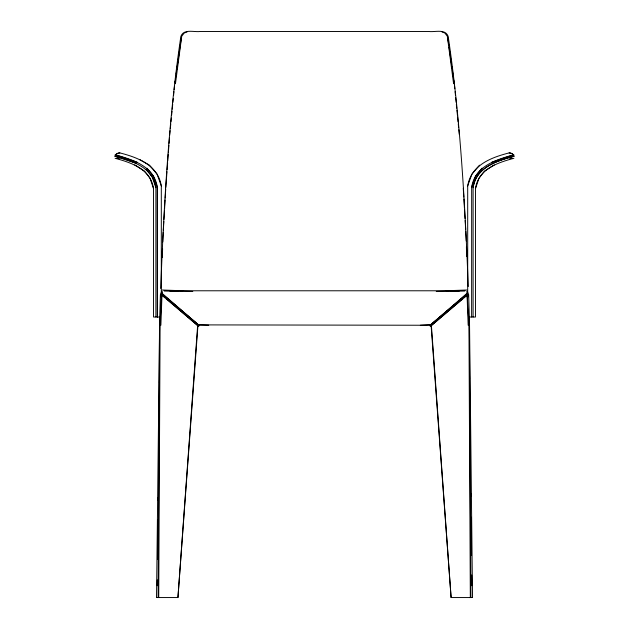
<?xml version="1.0" encoding="UTF-8"?>
<svg xmlns="http://www.w3.org/2000/svg" width="629" height="629" viewBox="0 0 629 629"><rect width="100%" height="100%" fill="white"/><g stroke="black" fill="none" stroke-linecap="round" stroke-linejoin="round"><path stroke-width="0.94" d="M114.517 155.992L114.596 156.023C131.807 160.898 153.004 167.031 155.913 187.757L155.898 316.961M158.72 597.542L160.096 325.217L161.511 294.93L162.172 292.155L161.394 292.155L160.395 294.852L159.507 325.217L158.131 597.542L159.499 597.55M157.981 597.55L156.527 597.503L159.711 316.363M157.258 585.748L157.321 579.867M157.541 559.299L157.958 520.112M158.17 500.527L158.201 497.586M158.791 441.755L158.822 438.814M159.42 382.975L159.452 380.042M162.392 257.418L162.597 248.699M162.754 241.913L163.225 232.172M160.875 325.24L161.975 294.93L161.511 294.93L198.465 326.144L199.204 325.382L161.92 293.9L198.394 324.886L420.471 325.24L430.653 324.886L467.127 293.9L466.875 292.155L467.654 292.155L468.652 294.852L469.541 325.217L472.521 597.503L471.066 597.55M160.694 288.467C164.02 204.213 168.509 119.801 180.877 36.317C183.896 28.486 194.117 32.378 200.321 31.474L428.726 31.474C434.93 32.378 445.151 28.486 448.163 36.317C460.444 119.164 464.957 202.915 468.275 286.533M163.336 230.222L163.847 221.439M163.957 219.49L164.468 210.707M164.578 208.749L165.089 199.967M165.207 198.017L165.71 189.235M177.928 597.55L197.64 325.586L166.433 298.759M165.828 187.285L166.976 171.662M167.117 169.712L167.621 162.88M167.762 160.93L168.265 154.097M168.407 152.147L168.91 145.315M169.059 143.357L169.484 137.499M197.86 326.561L177.944 597.55L157.376 597.55M169.633 135.549L170.113 130.675M170.302 128.717L170.781 123.842M170.97 121.892L171.355 117.985M171.646 115.06L172.032 111.152M172.22 109.202L172.7 104.32M172.889 102.37L173.274 98.47M173.565 95.537L173.95 91.637M174.139 89.688L174.524 85.78M175.452 83.767L181.726 36.23L183.982 33.29M174.854 82.871L175.129 80.944M175.405 79.018L175.821 76.133M176.096 74.206L176.513 71.321M176.788 69.394L177.897 61.697M178.172 59.771L181.356 37.63M468.267 296.77L468.652 294.852M469.305 317.024L475.485 317.024L475.485 188.574C478.126 169.217 497.547 162.667 513.877 158.304M475.485 188.614L478.984 178.251L484.44 171.151L494.268 164.892M473.102 317.024L473.102 187.701C475.996 167.235 496.824 160.961 513.909 156.236M473.102 187.701C476.027 167 497.224 160.898 514.404 156.023L514.483 155.992M471.656 187.277C474.793 166.221 496.108 159.68 513.767 154.773L513.854 154.742M467.693 292.571L467.693 185.932L471.876 174.194L479.51 165.16M467.693 185.964C470.948 165.168 491.186 157.454 509.144 152.91L512.022 153.539L513.036 154.451M482.026 168.179L475.524 176.214L471.671 187.222L471.632 316.961M198.717 326.121L199.472 325.366M115.956 154.459L118.449 152.957L119.856 152.91C137.798 157.462 158.044 165.144 161.307 185.932L161.307 293.546M115.964 154.451L116.978 153.539L119.856 152.91M430.653 324.886L466.867 293.428L467.74 293.428M462.614 298.759L431.4 325.586L451.119 597.55L471.671 597.55M464.839 296.841L466.325 295.567M467.536 294.93L430.582 326.144L429.843 325.382L467.127 293.9L468.951 325.217L470.327 597.542M184.517 32.865L187.025 32.016M491.847 162.196L513.295 154.978M509.411 158.917L512.218 157.973M466.797 291.408L467.441 291.321M169.924 291.101L178.337 290.771M446.189 290.771L466.828 290M420.337 325.24L430.338 324.91M436.259 291.424L465.051 290.779L163.996 290.779L192.788 291.424M469.549 597.55L470.917 597.542L469.336 316.363M161.307 293.428L162.18 293.428L198.394 324.886M159.695 317.024L153.515 317.024L153.515 188.574C150.874 169.217 131.453 162.667 115.123 158.304M156.527 597.503L157.132 597.503M471.915 597.503L472.521 597.503M198.709 324.91L208.71 325.24M509.144 152.91L510.551 152.957L513.044 154.459M162.219 290L182.858 290.771M450.702 290.771L459.123 291.101M161.606 291.321L162.243 291.408M161.535 292.886L162.062 293.004M115.091 156.236L136.171 163.288M116.782 157.973L119.589 158.917M442.022 32.016L444.53 32.865M115.705 154.978L137.153 162.196M115.146 154.742L115.233 154.773C132.861 159.687 154.184 166.198 157.329 187.222L157.368 316.961M139.567 159.514L149.49 165.16L157.124 174.209L161.307 185.964M134.732 164.892L144.56 171.143L150.017 178.251L153.515 188.614M445.065 33.29L447.321 36.23L453.595 83.767M161.975 294.93L164.208 296.841M429.576 325.366L430.322 326.121M146.974 168.179L153.476 176.214L157.344 187.277L157.368 317.024M146.054 169.287L152.194 176.946L155.898 187.701M160.395 294.852L160.78 296.77M161.511 291.431L161.842 293.311M447.691 37.63L448.799 45.335M449.075 47.254L450.875 59.771M451.15 61.697L451.567 64.583M451.842 66.509L452.117 68.435M452.393 70.354L452.951 74.206M453.226 76.133L453.501 78.059M453.776 79.977L454.193 82.871M454.429 84.805L454.814 88.713M455.097 91.637L455.482 95.537M455.671 97.495L456.151 102.37M456.347 104.32L456.733 108.227M456.921 110.177L457.401 115.06M457.59 117.01L458.069 121.892M458.266 123.842L458.651 127.742M458.84 129.692L459.319 134.575M431.117 325.586L451.095 597.55M463.274 188.26L463.785 197.042M463.895 198.992L464.406 207.774M464.524 209.732L465.028 218.515M465.146 220.464L465.657 229.247M465.767 231.197L466.262 240.946M467.072 294.93L468.173 325.24M466.404 246.757L466.624 256.443M469.549 376.118L469.58 379.059M470.178 434.891L470.209 437.831M470.806 493.671L470.838 496.603M471.058 517.18L471.467 555.383M471.671 574.969L471.789 585.748"/></g></svg>
